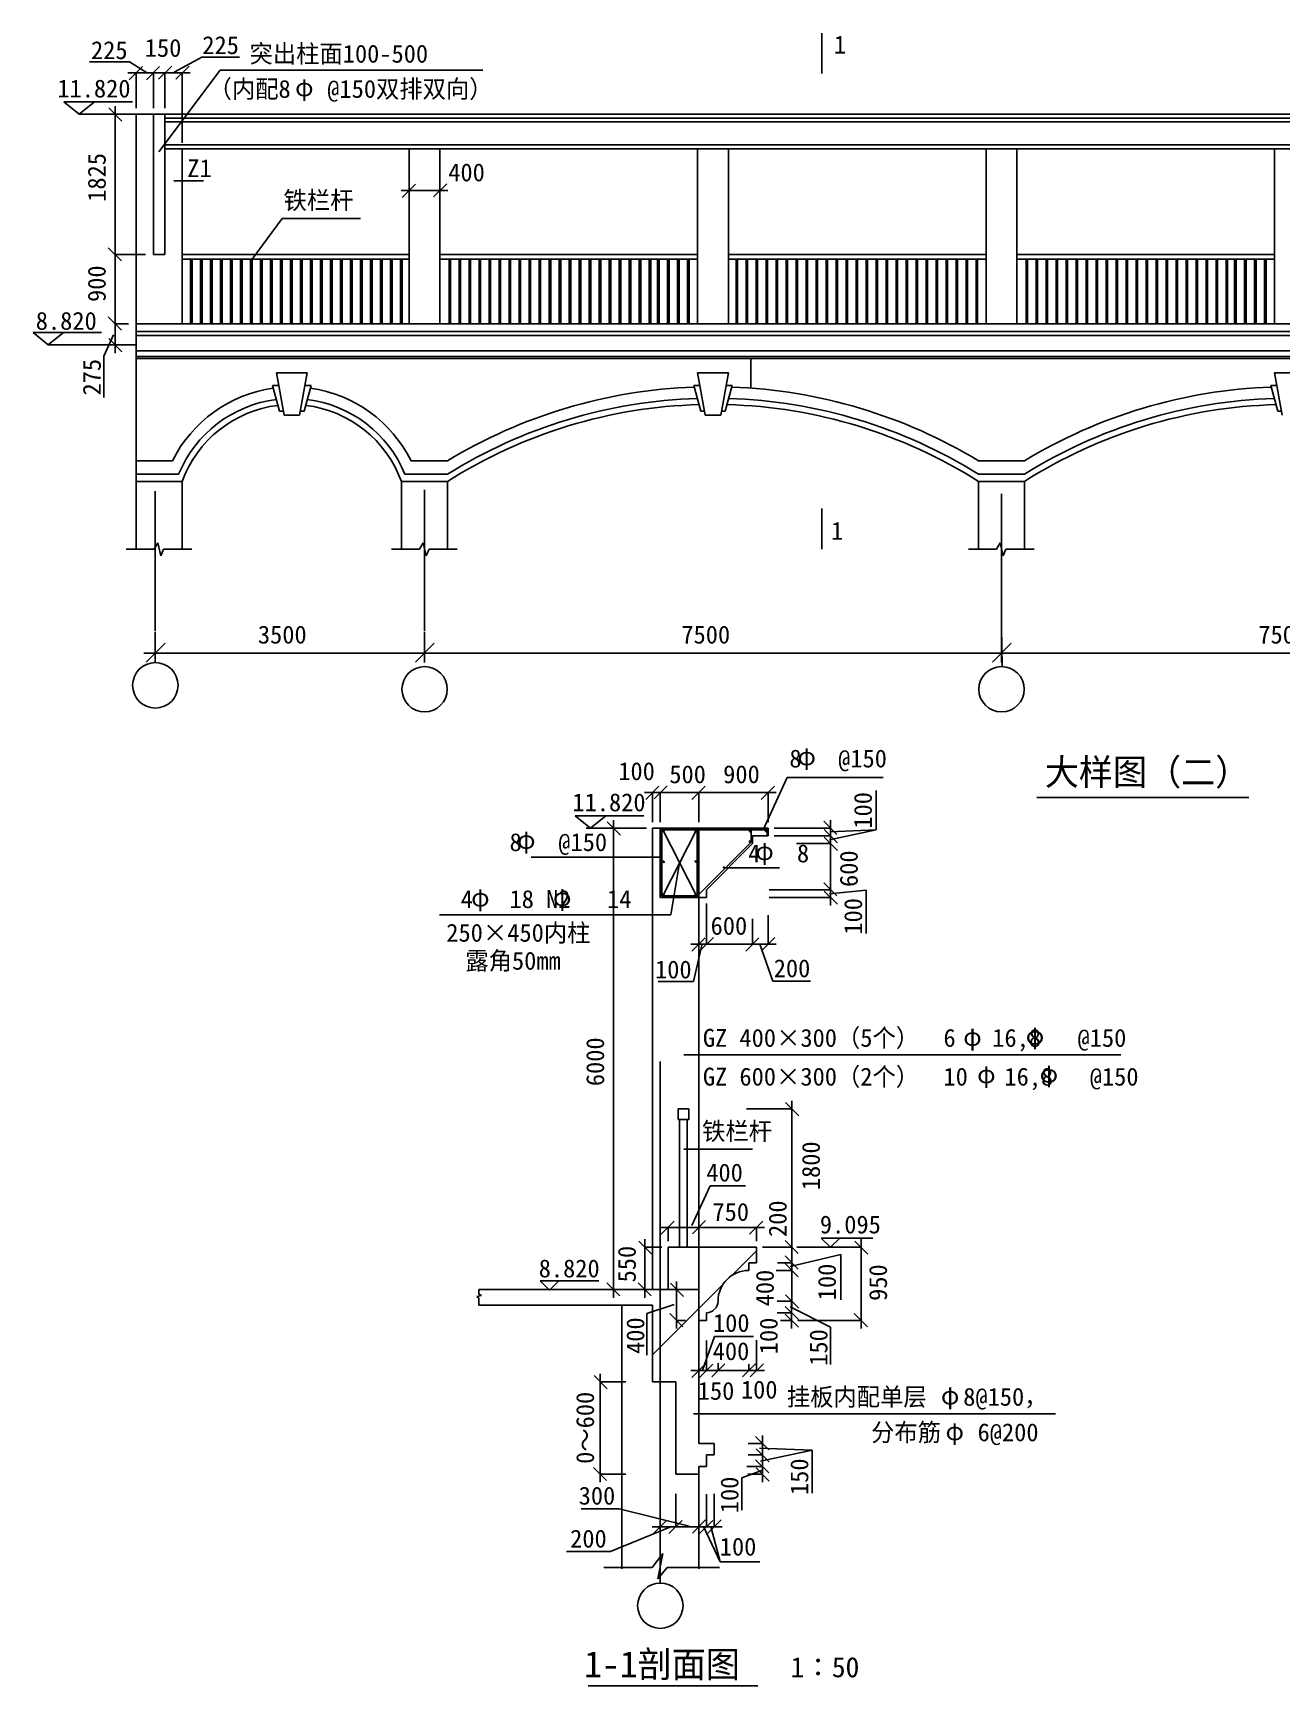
# Model space of a CAD drawing. Header units: metres. Extents: x 8963 to 35365, y -9739 to 11752.
# Drawn here: x 8963 to 25198, y -9739 to 11752 of the extents above; entities that cross this region are included whole.
import ezdxf

# ---------------------------------------------------------------- set-up
doc = ezdxf.new("R2010")
doc.units = ezdxf.units.M
for name, color, linetype in [('AXIS', 3, 'Continuous'), ('DOTE', 1, 'Continuous'), ('PUB_DIM', 3, 'Continuous'), ('PUB_TEXT', 7, 'Continuous'), ('Q', 4, 'Continuous'), ('REIN', 1, 'Continuous'), ('TEXT', 4, 'Continuous'), ('填充', 6, 'Continuous'), ('柱', 7, 'Continuous'), ('框架梁', 4, 'Continuous')]:
    doc.layers.add(name, color=color, linetype=linetype)

# ---------------------------------------------------------------- blocks, each defined once
blk = doc.blocks.new('_DIMX')
blk.add_line((-150, 0), (150, 0))
at = {"color": 5}
blk.add_lwpolyline([(-127.24, -127.24), (117.14, 117.14)], dxfattribs=at)

msp = doc.modelspace()

# ---------------------------------------------------------------- hatches: boundary and pattern name
at = {"layer": 'AXIS'}
h = msp.add_hatch(dxfattribs=at)
h.set_pattern_fill('ANSI31', scale=1000)
h.paths.add_polyline_path([(17617.22, -4585.85), (17117.22, -4585.85), (17117.22, -5785.85), (17317.22, -5785.85), (17317.22, -6985.85), (17617.22, -6985.85), (17617.22, -6885.85), (17717.22, -6885.85), (17717.22, -6735.85), (17817.22, -6735.85), (17817.22, -6585.85), (17617.22, -6585.85)])
h.paths.add_polyline_path([(17017.22, -4785.85), (17017.22, -5785.85), (17117.22, -5785.85), (17117.22, -4585.85), (14758.91, -4585.85), (14758.91, -4642.84), (14768, -4637.59), (14749.58, -4700.23), (14758.91, -4694.84), (14758.91, -4785.85)])
h.paths.add_polyline_path([(17217.22, -4585.85), (17617.22, -4585.85), (17617.22, -4035.85), (17217.22, -4035.85)])
h.paths.add_polyline_path([(18267.22, -4335.85), (18267.22, -4235.85), (18367.22, -4235.85), (18367.22, -4035.85), (17617.22, -4035.85), (17617.22, -4585.85), (17617.22, -4985.85), (17717.22, -4985.85), (17717.22, -4885.85, 0.41), (17867.22, -4735.85, -0.41)])
at = {"layer": 'REIN'}
h = msp.add_hatch(dxfattribs=at)
h.set_pattern_fill('SOLID')
h.paths.add_polyline_path([(17169.38, 1374.05, 1), (17149.38, 1374.05, 1)])
h = msp.add_hatch(dxfattribs=at)
h.set_pattern_fill('SOLID')
h.paths.add_polyline_path([(17567.24, 1374.05, -1), (17587.24, 1374.05, -1)])
h = msp.add_hatch(dxfattribs=at)
h.set_pattern_fill('SOLID')
h.paths.add_polyline_path([(18272.88, 1376.1, 1), (18292.88, 1376.1, 1)])
h = msp.add_hatch(dxfattribs=at)
h.set_pattern_fill('SOLID')
h.paths.add_polyline_path([(18480.08, 1375.86, 1), (18500.08, 1375.86, 1)])
h = msp.add_hatch(dxfattribs=at)
h.set_pattern_fill('SOLID')
h.paths.add_polyline_path([(18272.74, 1237.55, 1), (18292.74, 1237.55, 1)])
h = msp.add_hatch(dxfattribs=at)
h.set_pattern_fill('SOLID')
h.paths.add_polyline_path([(17169.38, 979.31, -1), (17149.38, 979.31, -1)])
h = msp.add_hatch(dxfattribs=at)
h.set_pattern_fill('SOLID')
h.paths.add_polyline_path([(17567.24, 979.31, 1), (17587.24, 979.31, 1)])
h = msp.add_hatch(dxfattribs=at)
h.set_pattern_fill('SOLID')
h.paths.add_polyline_path([(17936.67, 901.24, 1), (17956.67, 901.24, 1)])
h = msp.add_hatch(dxfattribs=at)
h.set_pattern_fill('SOLID')
h.paths.add_polyline_path([(17169.38, 550.05, -1), (17149.38, 550.05, -1)])
h = msp.add_hatch(dxfattribs=at)
h.set_pattern_fill('SOLID')
h.paths.add_polyline_path([(17567.24, 550.05, 1), (17587.24, 550.05, 1)])
at = {"layer": '填充'}
h = msp.add_hatch(dxfattribs=at)
h.set_pattern_fill('AR-B816', scale=30)
h.paths.add_polyline_path([(10301.66, 7521.24), (10301.66, 6190.21), (10775.32, 6190.21, -0.25), (12085.91, 7134.91), (12076.99, 7167.53), (12156.15, 7167.53), (12125.68, 7333.6), (12527.64, 7333.6), (12497.18, 7167.53), (12576.33, 7167.53), (12567.42, 7134.91, -0.25), (13878.01, 6190.21), (14351.66, 6190.21, -0.13), (17556.93, 7149.47), (17551.99, 7167.53), (17631.15, 7167.53), (17600.68, 7333.6), (18002.64, 7333.6), (17972.18, 7167.53), (18051.33, 7167.53), (18046.4, 7149.47, -0.13), (21251.66, 6190.21), (21851.66, 6190.21, -0.13), (25056.93, 7149.47), (25051.99, 7167.53), (25131.15, 7167.53), (25100.68, 7333.6), (25502.64, 7333.6), (25472.18, 7167.53), (25551.33, 7167.53), (25546.4, 7149.47, -0.13), (28751.66, 6190.21), (29214.96, 6190.21, -0.24), (30585.91, 7134.91), (30576.99, 7167.53), (30656.15, 7167.53), (30625.68, 7333.6), (31027.64, 7333.6), (30997.18, 7167.53), (31076.33, 7167.53), (31067.42, 7134.91, -0.24), (32438.37, 6190.21), (32901.66, 6190.21, -0.08), (34964.21, 6987.75), (34964.21, 7521.24)])

# ---------------------------------------------------------------- linework, layer by layer
for p, q in [((19218.4, 11751.96), (19218.4, 11226.06)), ((11158.17, 11438.32), (10799.04, 11243.67)), ((11648.17, 11438.32), (11158.17, 11438.32)), ((9694.95, 11376.62), (10214.95, 11376.62)), ((10214.95, 11376.62), (10439.06, 11238.67)), ((10301.66, 7971.66), (34964.21, 7971.66)), ((9884.53, 7549.74), (10009.15, 7830)), ((10301.66, 7871.66), (35041.46, 7871.66)), ((10301.66, 7821.66), (35158.11, 7821.66)), ((9884.53, 7012.5), (9884.53, 7549.74)), ((10301.66, 7621.66), (35118.66, 7621.66)), ((10301.66, 7546.66), (34964.21, 7546.66)), ((12125.68, 7333.6), (12527.64, 7333.6)), ((12125.68, 7333.6), (12226.66, 6783.2)), ((12527.64, 7333.6), (12426.66, 6783.2)), ((17600.68, 7333.6), (18002.64, 7333.6)), ((17600.68, 7333.6), (17701.66, 6783.2)), ((18002.64, 7333.6), (17901.66, 6783.2)), ((25100.68, 7333.6), (25502.64, 7333.6)), ((25100.68, 7333.6), (25201.66, 6783.2)), ((12076.99, 7167.53), (12154.38, 7167.53)), ((12076.99, 7167.53), (12167.13, 6837.76)), ((12576.33, 7167.53), (12486.2, 6837.76)), ((12576.33, 7167.53), (12498.94, 7167.53)), ((17551.99, 7167.53), (17629.38, 7167.53)), ((17551.99, 7167.53), (17642.13, 6837.76)), ((18051.33, 7167.53), (17961.2, 6837.76)), ((18051.33, 7167.53), (17973.94, 7167.53)), ((25051.99, 7167.53), (25129.38, 7167.53)), ((25051.99, 7167.53), (25142.13, 6837.76)), ((12167.13, 6837.76), (12218.52, 6837.76)), ((12426.66, 6783.2), (12226.66, 6783.2)), ((12486.2, 6837.76), (12434.81, 6837.76)), ((17642.13, 6837.76), (17693.52, 6837.76)), ((17801.66, 6783.2), (17701.66, 6783.2)), ((17801.66, 6783.2), (17901.66, 6783.2)), ((17961.2, 6837.76), (17909.81, 6837.76)), ((25142.13, 6837.76), (25193.52, 6837.76)), ((10775.32, 6190.21), (10301.66, 6190.21)), ((14351.66, 6190.21), (13878.01, 6190.21)), ((21851.66, 6190.21), (21251.66, 6190.21)), ((10855.83, 6016.46), (10301.66, 6016.46)), ((10901.66, 5923.26), (10301.66, 5923.26)), ((14351.66, 5923.26), (13751.66, 5923.26)), ((14351.66, 6016.46), (13797.5, 6016.46)), ((21851.66, 6016.46), (21251.66, 6016.46)), ((21851.66, 5923.26), (21251.66, 5923.26)), ((19218.4, 5568.52), (19218.4, 5042.63)), ((19923.55, 1902.07), (19923.55, 1391.1)), ((22011.04, 1812), (24767.44, 1812)), ((19923.55, 1391.1), (19314.43, 1263.77)), ((19320.35, 1367.66), (19923.55, 1391.1)), ((19791.85, 607.63), (19315.92, 562.34)), ((19791.85, 46.21), (19791.85, 607.63)), ((17549.19, -580.57), (17662.9, -91.54)), ((18578.96, -573.66), (18411.07, -93.48)), ((17090.43, -580.57), (17549.19, -580.57)), ((19071.08, -573.66), (18578.96, -573.66)), ((17763.44, -3237.52), (17526.13, -3753.62)), ((18224.11, -3237.52), (17763.44, -3237.52)), ((16917.7, -4036.15), (16917.7, -4690.85)), ((19464.63, -4128.08), (18806.43, -4286.88)), ((19464.63, -4717.89), (19464.63, -4128.08)), ((16940.01, -4897.38), (17297.76, -4778.23)), ((16940.01, -5439.01), (16940.01, -4897.38)), ((19328.88, -5074.41), (18806.85, -4809.76)), ((19328.88, -5558.36), (19328.88, -5074.41)), ((17819.43, -5193.91), (17664.96, -5635.01)), ((18326.97, -5193.91), (17819.43, -5193.91)), ((19091.91, -6673.7), (18407.5, -6647.44)), ((18417.78, -6816.88), (19091.91, -6673.7)), ((19091.91, -7230.45), (19091.91, -6673.7)), ((18176.09, -7032.92), (18434.97, -6937.53)), ((18176.09, -7453.95), (18176.09, -7032.92)), ((16089.68, -7435.82), (16580.57, -7435.82)), ((16580.57, -7435.82), (17493.83, -7660.64)), ((16469.16, -7991.11), (17261.19, -7665.48)), ((17895.19, -8124.18), (17679.77, -7664.41)), ((17774.18, -7664.41), (17895.19, -8124.18)), ((15896.69, -7991.11), (16469.16, -7991.11)), ((18411.69, -8124.18), (17895.19, -8124.18)), ((16180.69, -9738.71), (18384.82, -9738.71))]:
    msp.add_line(p, q)
for centre, radius, start, end in [((12325.21, 5421.47), 1730.07, 97.95, 153.62), ((12328.12, 5421.47), 1730.07, 26.38, 82.05), ((17794.87, 519.73), 6634.01, 92.06, 121.27), ((17808.45, 519.73), 6634.01, 58.73, 87.94), ((25294.87, 519.73), 6634.01, 92.06, 121.27), ((12326.62, 5411.05), 1590.52, 97.25, 157.63), ((12327.53, 5404.9), 1516.69, 96.83, 160.02), ((12325.8, 5404.9), 1516.69, 19.98, 83.17), ((12326.7, 5411.05), 1590.52, 22.37, 82.75), ((17797.65, 488.79), 6434.93, 91.59, 122.38), ((17796.7, 499.44), 6504.29, 91.75, 121.98), ((17805.68, 488.79), 6434.93, 57.62, 88.41), ((17806.63, 499.44), 6504.29, 58.02, 88.25), ((25297.65, 488.79), 6434.93, 91.59, 122.38), ((25296.7, 499.44), 6504.29, 91.75, 121.98)]:
    msp.add_arc(centre, radius, start, end)
at = {"layer": 'AXIS'}
for p, q in [((10301.36, 11233.38), (10301.06, 11233.38)), ((10301.66, 10776.66), (10301.66, 11233.38)), ((10301.66, 11233.38), (10526.66, 11233.38)), ((10526.36, 11233.38), (10526.06, 11233.38)), ((10526.66, 10776.66), (10526.66, 11233.38)), ((10526.66, 11233.38), (10676.66, 11233.38)), ((10526.66, 10776.66), (10526.66, 11233.38)), ((10526.96, 11233.38), (10527.26, 11233.38)), ((11394.18, 11271.42), (10599.94, 10205.58)), ((10676.36, 11233.38), (10676.06, 11233.38)), ((10676.66, 10776.66), (10676.66, 11233.38)), ((10676.66, 10776.66), (10676.66, 11233.38)), ((10676.66, 11233.38), (10901.66, 11233.38)), ((10676.96, 11233.38), (10677.26, 11233.38)), ((10901.66, 10326.66), (10901.66, 11233.38)), ((10901.96, 11233.38), (10902.26, 11233.38)), ((11394.18, 11271.42), (14809.02, 11271.42)), ((9563.14, 10696.66), (10301.66, 10696.66)), ((10201.66, 10696.66), (10029.53, 10696.66)), ((10029.53, 8872.16), (10029.53, 10696.16)), ((10792.9, 9830.33), (11180.79, 9830.33)), ((13851.36, 9703.48), (13851.06, 9703.48)), ((13851.66, 9707.97), (13851.66, 9703.48)), ((13851.66, 9703.48), (14251.66, 9703.48)), ((14251.66, 9707.97), (14251.66, 9703.48)), ((14251.96, 9703.48), (14252.26, 9703.48)), ((11811.66, 8811.66), (12199.89, 9340.66)), ((12199.89, 9340.66), (13217.77, 9340.66)), ((10426.66, 8871.66), (10029.53, 8871.66)), ((10426.66, 8871.66), (10029.53, 8871.66)), ((10029.53, 7972.16), (10029.53, 8871.16)), ((10029.53, 7972.16), (10029.53, 7972.66)), ((10201.66, 7971.66), (10029.53, 7971.66)), ((10029.53, 7696.66), (10029.53, 7971.66)), ((10201.66, 7971.66), (10029.53, 7971.66)), ((9161.27, 7696.66), (10301.66, 7696.66)), ((10201.66, 7696.66), (10029.53, 7696.66)), ((10029.53, 7696.16), (10029.53, 7695.66)), ((10551.66, 3961.4), (10551.66, 3566.68)), ((14051.66, 3961.4), (14051.66, 3566.68)), ((21551.66, 4026.37), (21558.9, 3516.88)), ((21551.66, 3961.4), (21551.66, 3566.68)), ((10551.66, 3661.4), (10551.66, 3690.34)), ((14050.66, 3690.34), (10552.66, 3690.34)), ((14051.66, 3661.4), (14051.66, 3690.34)), ((14051.66, 3661.4), (14051.66, 3690.34)), ((21550.66, 3690.34), (14052.66, 3690.34)), ((21551.66, 3661.4), (21551.66, 3690.34)), ((21551.66, 3661.4), (21551.66, 3690.34)), ((29050.66, 3690.34), (21552.66, 3690.34)), ((18454.62, 1391.56), (18765.06, 2073.12)), ((18765.06, 2073.12), (20014.34, 2073.12)), ((17016.92, 1876.77), (17016.62, 1876.77)), ((17017.22, 1494.15), (17017.22, 1876.77)), ((17017.22, 1876.77), (17117.22, 1876.77)), ((17117.22, 1494.15), (17117.22, 1876.77)), ((17117.22, 1494.15), (17117.22, 1876.77)), ((17117.52, 1876.77), (17117.82, 1876.77)), ((17117.52, 1876.77), (17616.92, 1876.77)), ((17617.22, 1494.15), (17617.22, 1876.77)), ((17617.22, 1494.15), (17617.22, 1876.77)), ((17617.52, 1876.77), (18516.92, 1876.77)), ((18517.22, 1494.15), (18517.22, 1876.77)), ((16509.02, 1413.95), (16152.67, 1413.95)), ((16937.22, 1414.15), (16509.02, 1414.15)), ((16509.02, 1413.85), (16509.02, -4585.55)), ((18597.22, 1414.15), (19330.04, 1414.15)), ((18597.22, 1314.15), (19330.04, 1314.15)), ((18597.22, 1314.15), (19330.04, 1314.15)), ((19330.04, 1414.45), (19330.04, 1414.75)), ((19330.04, 1414.15), (19330.04, 1314.15)), ((19330.04, 1314.45), (19330.04, 1314.75)), ((19330.04, 1314.15), (19330.04, 1214.15)), ((19330.04, 1313.85), (19330.04, 1313.55)), ((18887.91, 1214.15), (19330.04, 1214.15)), ((18887.91, 1214.15), (19330.04, 1214.15)), ((19330.04, 1213.85), (19330.04, 614.45)), ((19330.04, 1213.85), (19330.04, 1213.55)), ((17138.55, 1035.98), (15436.55, 1035.98)), ((17368.18, 962.02), (17255.13, 286.03)), ((17946.37, 898.96), (18665.07, 898.96)), ((17617.22, 434.15), (17617.22, -95.03)), ((17717.22, 514.15), (17717.22, 514.15)), ((17717.22, 434.15), (17717.22, -95.03)), ((17717.22, 434.15), (17717.22, -95.03)), ((18533.76, 614.15), (19330.04, 614.15)), ((18533.76, 614.15), (19330.04, 614.15)), ((18533.76, 514.15), (19330.04, 514.15)), ((19330.04, 614.45), (19330.04, 614.75)), ((19330.04, 614.15), (19330.04, 514.15)), ((19330.04, 513.85), (19330.04, 513.55)), ((17255.13, 286.03), (14245.27, 286.03)), ((18317.22, 234.44), (18317.22, -95.03)), ((18317.22, 234.44), (18317.22, -95.03)), ((18517.22, 284.44), (18517.22, -95.03)), ((17616.92, -95.03), (17616.62, -95.03)), ((17617.22, -95.03), (17717.22, -95.03)), ((17717.52, -95.03), (17717.82, -95.03)), ((17717.52, -95.03), (18316.92, -95.03)), ((18316.92, -95.03), (18316.62, -95.03)), ((18317.22, -95.03), (18517.22, -95.03)), ((18517.52, -95.03), (18517.82, -95.03)), ((17421.52, -1531.91), (23103.16, -1531.91)), ((18237.21, -2235.85), (18827.21, -2235.85)), ((18827.21, -2236.15), (18827.21, -4035.55)), ((17367.22, -4035.85), (17367.22, -2375.85)), ((17467.22, -4035.85), (17467.22, -2375.85)), ((17421.52, -2758.99), (18315.23, -2758.99)), ((17216.92, -3776.79), (17216.62, -3776.79)), ((17217.22, -3955.85), (17217.22, -3776.79)), ((17217.22, -3776.79), (17617.22, -3776.79)), ((17617.22, -3955.85), (17617.22, -3776.79)), ((17617.22, -3955.85), (17617.22, -3776.79)), ((17617.52, -3776.79), (18366.92, -3776.79)), ((17617.52, -3776.79), (17617.82, -3776.79)), ((18367.22, -3955.85), (18367.22, -3776.79)), ((17137.22, -4035.85), (16917.7, -4035.85)), ((16917.7, -4036.15), (16917.7, -4063.22)), ((18447.22, -4035.85), (18827.21, -4035.85)), ((18641.37, -4035.85), (18827.21, -4035.85)), ((18827.21, -4035.55), (18827.21, -4035.25)), ((18827.21, -4235.85), (18827.21, -4035.85)), ((18889.58, -4035.85), (19579.01, -4035.85)), ((18907.21, -4035.85), (19727.55, -4035.85)), ((19727.55, -4036.15), (19727.55, -4985.55)), ((18641.37, -4235.85), (18827.21, -4235.85)), ((18641.37, -4235.85), (18827.21, -4235.85)), ((18827.21, -4235.55), (18827.21, -4235.25)), ((18827.21, -4335.85), (18827.21, -4235.85)), ((18827.21, -4236.15), (18827.21, -4236.45)), ((18625.12, -4335.85), (18827.21, -4335.85)), ((18625.12, -4335.85), (18827.21, -4335.85)), ((18827.21, -4335.55), (18827.21, -4335.25)), ((18827.21, -4735.85), (18827.21, -4335.85)), ((18827.21, -4336.15), (18827.21, -4336.45)), ((14791.93, -4660.71), (14729.8, -4675.79)), ((14729.8, -4675.79), (14758.91, -4694.84)), ((14758.91, -4585.85), (14758.91, -4642.84)), ((14758.91, -4642.84), (14791.93, -4660.71)), ((14758.91, -4785.85), (14758.91, -4694.84)), ((16937.22, -4585.85), (16509.02, -4585.85)), ((16917.7, -4585.55), (16917.7, -4558.48)), ((17137.22, -4585.85), (16917.7, -4585.85)), ((17445.25, -4585.85), (17329.28, -4585.85)), ((17329.28, -4586.15), (17329.28, -4985.55)), ((18636.79, -4735.85), (18827.21, -4735.85)), ((18636.79, -4735.85), (18822.63, -4735.85)), ((18636.79, -4885.85), (18822.63, -4885.85)), ((18636.79, -4885.85), (18822.63, -4885.85)), ((18822.63, -4735.55), (18822.63, -4735.25)), ((18822.63, -4885.85), (18822.63, -4735.85)), ((18822.63, -4885.55), (18822.63, -4885.25)), ((18822.63, -4985.85), (18822.63, -4885.85)), ((18822.63, -4886.15), (18822.63, -4886.45)), ((18827.21, -4736.15), (18827.21, -4736.45)), ((17445.25, -4985.85), (17329.28, -4985.85)), ((18680.48, -4985.85), (18822.63, -4985.85)), ((18822.63, -4986.15), (18822.63, -4986.45)), ((18902.63, -4985.85), (19727.55, -4985.85)), ((17617.22, -5273.09), (17617.22, -5638.43)), ((17717.22, -5247.52), (17717.22, -5638.43)), ((17717.22, -5247.52), (17717.22, -5638.43)), ((18367.22, -5244.31), (18367.22, -5638.43)), ((17867.22, -5543.94), (17867.22, -5638.43)), ((18267.22, -5554.77), (18267.22, -5638.43)), ((16669.82, -5785.85), (16337.16, -5785.85)), ((16337.16, -6985.55), (16337.16, -5786.15)), ((17616.92, -5638.43), (17616.62, -5638.43)), ((17617.22, -5638.43), (17717.22, -5638.43)), ((17716.92, -5638.43), (17716.62, -5638.43)), ((17717.22, -5638.43), (17867.22, -5638.43)), ((17717.52, -5638.43), (17717.82, -5638.43)), ((17866.92, -5638.43), (17866.62, -5638.43)), ((17867.22, -5638.43), (18267.22, -5638.43)), ((17867.52, -5638.43), (17867.82, -5638.43)), ((18266.92, -5638.43), (18266.62, -5638.43)), ((18267.22, -5638.43), (18367.22, -5638.43)), ((18267.52, -5638.43), (18267.82, -5638.43)), ((18367.52, -5638.43), (18367.82, -5638.43)), ((17546.41, -6201.18), (22254.65, -6201.18)), ((18258.84, -6585.85), (18444.68, -6585.85)), ((18444.68, -6585.55), (18444.68, -6585.25)), ((18444.68, -6735.85), (18444.68, -6585.85)), ((18258.84, -6735.85), (18444.68, -6735.85)), ((18258.84, -6735.85), (18444.68, -6735.85)), ((18444.68, -6735.55), (18444.68, -6735.25)), ((18444.68, -6885.85), (18444.68, -6735.85)), ((18444.68, -6736.15), (18444.68, -6736.45)), ((16669.82, -6985.85), (16337.16, -6985.85)), ((18242.6, -6885.85), (18444.68, -6885.85)), ((18242.6, -6885.85), (18444.68, -6885.85)), ((18254.27, -6985.85), (18444.68, -6985.85)), ((18444.68, -6885.55), (18444.68, -6885.25)), ((18444.68, -6985.85), (18444.68, -6885.85)), ((18444.68, -6886.15), (18444.68, -6886.45)), ((18444.68, -6986.15), (18444.68, -6986.45)), ((17117.22, -7267.55), (17117.22, -7669.4)), ((17317.22, -7241.98), (17317.22, -7669.4)), ((17317.22, -7241.98), (17317.22, -7669.4)), ((17617.22, -7241.98), (17617.22, -7669.4)), ((17617.22, -7241.98), (17617.22, -7669.4)), ((17717.22, -7244.96), (17717.22, -7669.4)), ((17717.22, -7244.96), (17717.22, -7669.4)), ((17817.22, -7238.78), (17817.22, -7669.4)), ((17116.92, -7669.4), (17116.62, -7669.4)), ((17117.22, -7669.4), (17317.22, -7669.4)), ((17316.92, -7669.4), (17316.62, -7669.4)), ((17317.22, -7669.4), (17617.22, -7669.4)), ((17317.52, -7669.4), (17317.82, -7669.4)), ((17616.92, -7669.4), (17616.62, -7669.4)), ((17617.22, -7669.4), (17717.22, -7669.4)), ((17617.52, -7669.4), (17617.82, -7669.4)), ((17716.92, -7669.4), (17716.62, -7669.4)), ((17717.22, -7669.4), (17817.22, -7669.4)), ((17717.52, -7669.4), (17717.82, -7669.4)), ((17817.52, -7669.4), (17817.82, -7669.4))]:
    msp.add_line(p, q, dxfattribs=at)
msp.add_lwpolyline([(17347.22, -2375.85), (17487.22, -2375.85), (17487.22, -2235.85), (17347.22, -2235.85)], close=True, dxfattribs=at)
for centre in [(10552.69, 3271.19), (14052.69, 3219.72), (21552.69, 3219.72), (17117.03, -8696.11)]:
    msp.add_circle(centre, 295.04, dxfattribs=at)
at = {"layer": 'DOTE'}
for p, q in [((14051.66, 3976.23), (14051.66, 5812.83)), ((10551.66, 3976.23), (10551.66, 5794.03)), ((21551.66, 3976.85), (21551.66, 5761.56)), ((21551.66, 3976.23), (21551.66, 5761.56)), ((17117.22, -1618.2), (17117.22, -8401.06)), ((16617.22, -4785.85), (16617.22, -8217.5)), ((17617.22, -6985.85), (17617.22, -8217.5)), ((17012.94, -8200.85), (17149.54, -8017.94)), ((17149.54, -8017.94), (17085.81, -8345.72)), ((16381.59, -8200.85), (17012.94, -8200.85)), ((17085.81, -8345.72), (17204.13, -8200.85)), ((17113.98, -8200.85), (17117.22, -8200.85)), ((17204.13, -8200.85), (17887.42, -8200.85))]:
    msp.add_line(p, q, dxfattribs=at)
at = {"layer": 'PUB_DIM'}
for p, q in [((9561.87, 10696.82), (9363.9, 10857.09)), ((9363.9, 10857.09), (9543.9, 10857.09)), ((9453.9, 10857.09), (10255.27, 10857.09)), ((9759.87, 10857.09), (9561.87, 10696.82)), ((8963.22, 7856.92), (9143.22, 7856.92)), ((9161.19, 7696.65), (8963.22, 7856.92)), ((9053.22, 7856.92), (9854.59, 7856.92)), ((9359.18, 7856.92), (9161.19, 7696.65)), ((16012.1, 1574.09), (16192.1, 1574.09)), ((16210.07, 1413.82), (16012.1, 1574.09)), ((16102.1, 1574.09), (16903.47, 1574.09)), ((16408.06, 1574.09), (16210.07, 1413.82)), ((19208.54, -3915.85), (19448.54, -3915.85)), ((19328.54, -4035.85), (19208.54, -3915.85)), ((19448.54, -3915.85), (19328.54, -4035.85)), ((19328.54, -3915.85), (19879.4, -3915.85)), ((15677.09, -4590.98), (15557.09, -4470.98)), ((15557.09, -4470.98), (15797.09, -4470.98)), ((15677.09, -4470.98), (16316.26, -4470.98)), ((15797.09, -4470.98), (15677.09, -4590.98))]:
    msp.add_line(p, q, dxfattribs=at)
at = {"layer": 'REIN'}
for p, q in [((18506.88, 1391.56), (17135.37, 1391.56)), ((17138.55, 1394.73), (17138.55, 529.36)), ((17158.25, 1373.2), (17578.1, 550.84)), ((17578.37, 1373.2), (17158.52, 550.84)), ((17598.07, 1394.73), (17598.07, 529.36)), ((18297.67, 1396.43), (18297.67, 1228.84)), ((18505.04, 1396.43), (18505.04, 1324.15)), ((18297.67, 1231.39), (17598.07, 531.79)), ((17601.25, 532.54), (17135.37, 532.54))]:
    msp.add_line(p, q, dxfattribs=at)
at = {"layer": '填充'}
for p, q in [((10301.66, 10696.66), (10301.66, 7971.66)), ((10301.66, 10696.66), (32901.66, 10696.66)), ((10526.66, 8871.66), (10526.66, 10696.66)), ((10676.66, 8871.66), (10676.66, 10696.66)), ((10676.66, 10646.66), (32526.66, 10646.66)), ((10676.66, 10596.66), (32526.66, 10596.66)), ((10676.66, 10296.66), (32526.66, 10296.66)), ((10676.66, 10246.66), (32526.66, 10246.66)), ((10901.66, 7971.66), (10901.66, 10246.66)), ((13851.66, 10246.66), (13851.66, 7971.66)), ((14251.66, 7971.66), (14251.66, 10246.66)), ((17601.66, 10246.66), (17601.66, 7971.66)), ((18001.66, 10246.66), (18001.66, 7971.66)), ((21351.66, 10246.66), (21351.66, 7971.66)), ((21751.66, 7971.66), (21751.66, 10246.66)), ((25101.66, 10246.66), (25101.66, 7971.66)), ((10526.66, 8871.66), (10676.66, 8871.66)), ((10901.66, 8871.66), (13851.66, 8871.66)), ((10901.66, 8811.66), (13851.66, 8811.66)), ((11011.66, 7971.66), (11011.66, 8811.66)), ((11031.66, 7971.66), (11031.66, 8811.66)), ((11141.66, 7971.66), (11141.66, 8811.66)), ((11161.66, 7971.66), (11161.66, 8811.66)), ((11271.66, 7971.66), (11271.66, 8811.66)), ((11291.66, 7971.66), (11291.66, 8811.66)), ((11401.66, 7971.66), (11401.66, 8811.66)), ((11421.66, 7971.66), (11421.66, 8811.66)), ((11531.66, 7971.66), (11531.66, 8811.66)), ((11551.66, 7971.66), (11551.66, 8811.66)), ((11661.66, 7971.66), (11661.66, 8811.66)), ((11681.66, 7971.66), (11681.66, 8811.66)), ((11791.66, 7971.66), (11791.66, 8811.66)), ((11811.66, 7971.66), (11811.66, 8811.66)), ((11921.66, 7971.66), (11921.66, 8811.66)), ((11941.66, 7971.66), (11941.66, 8811.66)), ((12051.66, 7971.66), (12051.66, 8811.66)), ((12071.66, 7971.66), (12071.66, 8811.66)), ((12181.66, 7971.66), (12181.66, 8811.66)), ((12201.66, 7971.66), (12201.66, 8811.66)), ((12311.66, 7971.66), (12311.66, 8811.66)), ((12331.66, 7971.66), (12331.66, 8811.66)), ((12441.66, 7971.66), (12441.66, 8811.66)), ((12461.66, 7971.66), (12461.66, 8811.66)), ((12571.66, 7971.66), (12571.66, 8811.66)), ((12591.66, 7971.66), (12591.66, 8811.66)), ((12701.66, 7971.66), (12701.66, 8811.66)), ((12721.66, 7971.66), (12721.66, 8811.66)), ((12831.66, 7971.66), (12831.66, 8811.66)), ((12851.66, 7971.66), (12851.66, 8811.66)), ((12961.66, 7971.66), (12961.66, 8811.66)), ((12981.66, 7971.66), (12981.66, 8811.66)), ((13091.66, 7971.66), (13091.66, 8811.66)), ((13111.66, 7971.66), (13111.66, 8811.66)), ((13221.66, 7971.66), (13221.66, 8811.66)), ((13241.66, 7971.66), (13241.66, 8811.66)), ((13351.66, 7971.66), (13351.66, 8811.66)), ((13371.66, 7971.66), (13371.66, 8811.66)), ((13481.66, 7971.66), (13481.66, 8811.66)), ((13501.66, 7971.66), (13501.66, 8811.66)), ((13611.66, 7971.66), (13611.66, 8811.66)), ((13631.66, 7971.66), (13631.66, 8811.66)), ((13741.66, 7971.66), (13741.66, 8811.66)), ((13761.66, 7971.66), (13761.66, 8811.66)), ((14251.66, 8871.66), (17601.66, 8871.66)), ((14251.66, 8811.66), (17601.66, 8811.66)), ((14371.66, 7971.66), (14371.66, 8811.66)), ((14391.66, 7971.66), (14391.66, 8811.66)), ((14501.66, 7971.66), (14501.66, 8811.66)), ((14521.66, 7971.66), (14521.66, 8811.66)), ((14631.66, 7971.66), (14631.66, 8811.66)), ((14651.66, 7971.66), (14651.66, 8811.66)), ((14761.66, 7971.66), (14761.66, 8811.66)), ((14781.66, 7971.66), (14781.66, 8811.66)), ((14891.66, 7971.66), (14891.66, 8811.66)), ((14911.66, 7971.66), (14911.66, 8811.66)), ((15021.66, 7971.66), (15021.66, 8811.66)), ((15041.66, 7971.66), (15041.66, 8811.66)), ((15151.66, 7971.66), (15151.66, 8811.66)), ((15171.66, 7971.66), (15171.66, 8811.66)), ((15281.66, 7971.66), (15281.66, 8811.66)), ((15301.66, 7971.66), (15301.66, 8811.66)), ((15411.66, 7971.66), (15411.66, 8811.66)), ((15431.66, 7971.66), (15431.66, 8811.66)), ((15541.66, 7971.66), (15541.66, 8811.66)), ((15561.66, 7971.66), (15561.66, 8811.66)), ((15671.66, 7971.66), (15671.66, 8811.66)), ((15691.66, 7971.66), (15691.66, 8811.66)), ((15801.66, 7971.66), (15801.66, 8811.66)), ((15821.66, 7971.66), (15821.66, 8811.66)), ((15931.66, 7971.66), (15931.66, 8811.66)), ((15951.66, 7971.66), (15951.66, 8811.66)), ((16061.66, 7971.66), (16061.66, 8811.66)), ((16081.66, 7971.66), (16081.66, 8811.66)), ((16191.66, 7971.66), (16191.66, 8811.66)), ((16211.66, 7971.66), (16211.66, 8811.66)), ((16321.66, 7971.66), (16321.66, 8811.66)), ((16341.66, 7971.66), (16341.66, 8811.66)), ((16451.66, 7971.66), (16451.66, 8811.66)), ((16471.66, 7971.66), (16471.66, 8811.66)), ((16581.66, 7971.66), (16581.66, 8811.66)), ((16601.66, 7971.66), (16601.66, 8811.66)), ((16711.66, 7971.66), (16711.66, 8811.66)), ((16731.66, 7971.66), (16731.66, 8811.66)), ((16841.66, 7971.66), (16841.66, 8811.66)), ((16861.66, 7971.66), (16861.66, 8811.66)), ((16971.66, 7971.66), (16971.66, 8811.66)), ((16991.66, 7971.66), (16991.66, 8811.66)), ((17081.66, 7971.66), (17081.66, 8811.66)), ((17101.66, 7971.66), (17101.66, 8811.66)), ((17211.66, 7971.66), (17211.66, 8811.66)), ((17231.66, 7971.66), (17231.66, 8811.66)), ((17341.66, 7971.66), (17341.66, 8811.66)), ((17361.66, 7971.66), (17361.66, 8811.66)), ((17471.66, 7971.66), (17471.66, 8811.66)), ((17491.66, 7971.66), (17491.66, 8811.66)), ((18001.66, 8871.66), (21351.66, 8871.66)), ((18001.66, 8811.66), (21351.66, 8811.66)), ((18101.66, 7971.66), (18101.66, 8811.66)), ((18121.66, 7971.66), (18121.66, 8811.66)), ((18231.66, 7971.66), (18231.66, 8811.66)), ((18251.66, 7971.66), (18251.66, 8811.66)), ((18361.66, 7971.66), (18361.66, 8811.66)), ((18381.66, 7971.66), (18381.66, 8811.66)), ((18491.66, 7971.66), (18491.66, 8811.66)), ((18511.66, 7971.66), (18511.66, 8811.66)), ((18621.66, 7971.66), (18621.66, 8811.66)), ((18641.66, 7971.66), (18641.66, 8811.66)), ((18751.66, 7971.66), (18751.66, 8811.66)), ((18771.66, 7971.66), (18771.66, 8811.66)), ((18881.66, 7971.66), (18881.66, 8811.66)), ((18901.66, 7971.66), (18901.66, 8811.66)), ((19011.66, 7971.66), (19011.66, 8811.66)), ((19031.66, 7971.66), (19031.66, 8811.66)), ((19141.66, 7971.66), (19141.66, 8811.66)), ((19161.66, 7971.66), (19161.66, 8811.66)), ((19271.66, 7971.66), (19271.66, 8811.66)), ((19291.66, 7971.66), (19291.66, 8811.66)), ((19401.66, 7971.66), (19401.66, 8811.66)), ((19421.66, 7971.66), (19421.66, 8811.66)), ((19531.66, 7971.66), (19531.66, 8811.66)), ((19551.66, 7971.66), (19551.66, 8811.66)), ((19661.66, 7971.66), (19661.66, 8811.66)), ((19681.66, 7971.66), (19681.66, 8811.66)), ((19791.66, 7971.66), (19791.66, 8811.66)), ((19811.66, 7971.66), (19811.66, 8811.66)), ((19921.66, 7971.66), (19921.66, 8811.66)), ((19941.66, 7971.66), (19941.66, 8811.66)), ((20051.66, 7971.66), (20051.66, 8811.66)), ((20071.66, 7971.66), (20071.66, 8811.66)), ((20181.66, 7971.66), (20181.66, 8811.66)), ((20201.66, 7971.66), (20201.66, 8811.66)), ((20311.66, 7971.66), (20311.66, 8811.66)), ((20331.66, 7971.66), (20331.66, 8811.66)), ((20441.66, 7971.66), (20441.66, 8811.66)), ((20461.66, 7971.66), (20461.66, 8811.66)), ((20571.66, 7971.66), (20571.66, 8811.66)), ((20591.66, 7971.66), (20591.66, 8811.66)), ((20701.66, 7971.66), (20701.66, 8811.66)), ((20721.66, 7971.66), (20721.66, 8811.66)), ((20831.66, 7971.66), (20831.66, 8811.66)), ((20851.66, 7971.66), (20851.66, 8811.66)), ((20961.66, 7971.66), (20961.66, 8811.66)), ((20981.66, 7971.66), (20981.66, 8811.66)), ((21091.66, 7971.66), (21091.66, 8811.66)), ((21111.66, 7971.66), (21111.66, 8811.66)), ((21221.66, 7971.66), (21221.66, 8811.66)), ((21241.66, 7971.66), (21241.66, 8811.66)), ((21751.66, 8871.66), (25101.66, 8871.66)), ((21751.66, 8811.66), (25101.66, 8811.66)), ((21871.66, 7971.66), (21871.66, 8811.66)), ((21891.66, 7971.66), (21891.66, 8811.66)), ((22001.66, 7971.66), (22001.66, 8811.66)), ((22021.66, 7971.66), (22021.66, 8811.66)), ((22131.66, 7971.66), (22131.66, 8811.66)), ((22151.66, 7971.66), (22151.66, 8811.66)), ((22261.66, 7971.66), (22261.66, 8811.66)), ((22281.66, 7971.66), (22281.66, 8811.66)), ((22391.66, 7971.66), (22391.66, 8811.66)), ((22411.66, 7971.66), (22411.66, 8811.66)), ((22521.66, 7971.66), (22521.66, 8811.66)), ((22541.66, 7971.66), (22541.66, 8811.66)), ((22651.66, 7971.66), (22651.66, 8811.66)), ((22671.66, 7971.66), (22671.66, 8811.66)), ((22781.66, 7971.66), (22781.66, 8811.66)), ((22801.66, 7971.66), (22801.66, 8811.66)), ((22911.66, 7971.66), (22911.66, 8811.66)), ((22931.66, 7971.66), (22931.66, 8811.66)), ((23041.66, 7971.66), (23041.66, 8811.66)), ((23061.66, 7971.66), (23061.66, 8811.66)), ((23171.66, 7971.66), (23171.66, 8811.66)), ((23191.66, 7971.66), (23191.66, 8811.66)), ((23301.66, 7971.66), (23301.66, 8811.66)), ((23321.66, 7971.66), (23321.66, 8811.66)), ((23431.66, 7971.66), (23431.66, 8811.66)), ((23451.66, 7971.66), (23451.66, 8811.66)), ((23561.66, 7971.66), (23561.66, 8811.66)), ((23581.66, 7971.66), (23581.66, 8811.66)), ((23691.66, 7971.66), (23691.66, 8811.66)), ((23711.66, 7971.66), (23711.66, 8811.66)), ((23821.66, 7971.66), (23821.66, 8811.66)), ((23841.66, 7971.66), (23841.66, 8811.66)), ((23951.66, 7971.66), (23951.66, 8811.66)), ((23971.66, 7971.66), (23971.66, 8811.66)), ((24081.66, 7971.66), (24081.66, 8811.66)), ((24101.66, 7971.66), (24101.66, 8811.66)), ((24211.66, 7971.66), (24211.66, 8811.66)), ((24231.66, 7971.66), (24231.66, 8811.66)), ((24341.66, 7971.66), (24341.66, 8811.66)), ((24361.66, 7971.66), (24361.66, 8811.66)), ((24471.66, 7971.66), (24471.66, 8811.66)), ((24491.66, 7971.66), (24491.66, 8811.66)), ((24581.66, 7971.66), (24581.66, 8811.66)), ((24601.66, 7971.66), (24601.66, 8811.66)), ((24711.66, 7971.66), (24711.66, 8811.66)), ((24731.66, 7971.66), (24731.66, 8811.66)), ((24841.66, 7971.66), (24841.66, 8811.66)), ((24861.66, 7971.66), (24861.66, 8811.66)), ((24971.66, 7971.66), (24971.66, 8811.66)), ((24991.66, 7971.66), (24991.66, 8811.66))]:
    msp.add_line(p, q, dxfattribs=at)
at = {"layer": '柱'}
for p, q in [((10301.66, 7971.66), (10301.66, 5042.63)), ((10301.66, 7521.24), (34895.93, 7521.24)), ((10901.66, 5042.63), (10901.66, 5923.26)), ((13751.66, 5923.26), (13751.66, 5042.63)), ((14351.66, 5042.63), (14351.66, 5923.26)), ((21251.66, 5923.26), (21251.66, 5042.63)), ((21851.66, 5042.63), (21851.66, 5923.26)), ((10172.88, 5042.63), (10536.54, 5042.63)), ((10536.54, 5042.63), (10584.38, 5123.11)), ((10584.38, 5123.11), (10624.25, 4955.81)), ((10624.25, 4955.81), (10660.31, 5042.63)), ((10660.31, 5042.63), (11025.14, 5042.63)), ((13622.88, 5042.63), (13986.54, 5042.63)), ((13986.54, 5042.63), (14034.38, 5123.11)), ((14034.38, 5123.11), (14074.25, 4955.81)), ((14074.25, 4955.81), (14110.31, 5042.63)), ((14110.31, 5042.63), (14475.14, 5042.63)), ((21122.88, 5042.63), (21486.54, 5042.63)), ((21486.54, 5042.63), (21534.38, 5123.11)), ((21534.38, 5123.11), (21574.25, 4955.81)), ((21574.25, 4955.81), (21610.31, 5042.63)), ((21610.31, 5042.63), (21975.14, 5042.63))]:
    msp.add_line(p, q, dxfattribs=at)
at = {"layer": '框架梁'}
for p, q in [((17017.22, -4585.85), (17017.22, 1414.15)), ((17017.22, 1414.15), (18517.22, 1414.15)), ((17117.22, 514.15), (17117.22, 1414.15)), ((17617.22, -4585.85), (17617.22, 1414.15)), ((18517.22, 1314.15), (18317.22, 1314.15)), ((18317.22, 1314.15), (18317.22, 1214.15)), ((18517.22, 1414.15), (18517.22, 1314.15)), ((18317.22, 1214.15), (17717.22, 614.15)), ((17717.22, 514.15), (17117.22, 514.15)), ((17717.22, 614.15), (17717.22, 514.15)), ((17467.22, -2375.85), (17367.22, -2375.85)), ((17217.22, -4035.85), (17217.22, -4585.85)), ((18367.22, -4035.85), (17217.22, -4035.85)), ((18367.22, -4235.85), (18367.22, -4035.85)), ((18267.22, -4235.85), (18367.22, -4235.85)), ((18267.22, -4335.85), (18267.22, -4235.85)), ((14758.91, -4585.85), (17617.22, -4585.85)), ((17617.22, -4585.85), (17617.22, -6585.85)), ((14758.91, -4785.85), (17017.22, -4785.85)), ((17017.22, -4785.85), (17017.22, -5785.85)), ((17717.22, -4985.85), (17717.22, -4885.85)), ((17617.22, -4985.85), (17717.22, -4985.85)), ((17017.22, -5785.85), (17317.22, -5785.85)), ((17317.22, -5785.85), (17317.22, -6985.85)), ((17817.22, -6585.85), (17617.22, -6585.85)), ((17817.22, -6735.85), (17817.22, -6585.85)), ((17717.22, -6735.85), (17817.22, -6735.85)), ((17717.22, -6885.85), (17717.22, -6735.85)), ((17317.22, -6985.85), (17617.22, -6985.85)), ((17617.22, -6885.85), (17617.22, -6985.85)), ((17617.22, -6885.85), (17717.22, -6885.85))]:
    msp.add_line(p, q, dxfattribs=at)
for centre, radius, start, end in [((18267.22, -4735.85), 400, 90, 180), ((17717.22, -4735.85), 150, 270, 0)]:
    msp.add_arc(centre, radius, start, end, dxfattribs=at)

# ---------------------------------------------------------------- block references
at = {"layer": 'AXIS', "xscale": 0.7, "yscale": 0.7, "zscale": 0.7}
for p in [(10301.66, 11233.38), (10526.66, 11233.38), (13851.66, 9703.48), (17017.22, 1876.77), (17617.22, 1876.77), (18517.22, 1876.77), (17617.22, -95.03), (18317.22, -95.03), (17217.22, -3776.79), (18367.22, -3776.79), (17617.22, -5638.43), (17717.22, -5638.43), (17117.22, -7669.4), (17317.22, -7669.4), (17717.22, -7669.4)]:
    msp.add_blockref('_DIMX', p, dxfattribs=at)
for p, rotation in [((10676.66, 11233.38), 180), ((10901.66, 11233.38), 180), ((10029.53, 10696.66), 90), ((14251.66, 9703.48), 180), ((10029.53, 8871.66), 270), ((10029.53, 7971.66), 270), ((10029.53, 7696.66), 90), ((17117.22, 1876.77), 180), ((16509.02, 1414.15), 90), ((19330.04, 1414.15), 270), ((19330.04, 1314.15), 90), ((19330.04, 1214.15), 90), ((19330.04, 614.15), 270), ((19330.04, 514.15), 90), ((17717.22, -95.03), 180), ((18517.22, -95.03), 180), ((18827.21, -2235.85), 90), ((17617.22, -3776.79), 180), ((16917.7, -4035.85), 90), ((18827.21, -4035.85), 270), ((19727.55, -4035.85), 90), ((18827.21, -4235.85), 270), ((18827.21, -4335.85), 270), ((16509.02, -4585.85), 270), ((16917.7, -4585.85), 270), ((17329.28, -4585.85), 90), ((18827.21, -4735.85), 90), ((17329.28, -4985.85), 270), ((18822.63, -4885.85), 90), ((18822.63, -4985.85), 90), ((19727.55, -4985.85), 270), ((17867.22, -5638.43), 180), ((18267.22, -5638.43), 180), ((18367.22, -5638.43), 180), ((16337.16, -5785.85), 90), ((18444.68, -6585.85), 270), ((18444.68, -6735.85), 90), ((18444.68, -6885.85), 270), ((16337.16, -6985.85), 270), ((18444.68, -6985.85), 90), ((17617.22, -7669.4), 180), ((17817.22, -7669.4), 180)]:
    msp.add_blockref('_DIMX', p, dxfattribs=dict(at, rotation=rotation))
at = {"layer": 'AXIS', "rotation": 180}
for p in [(10551.66, 3690.34), (14051.66, 3690.34), (21551.66, 3690.34)]:
    msp.add_blockref('_DIMX', p, dxfattribs=at)

# ---------------------------------------------------------------- texts
for s, p in [('225', (9716.21, 11413.1)), ('150', (10415.55, 11443.05)), ('225', (11163.32, 11478.26)), ('1', (19372.88, 11485.54)), ('400', (14360.22, 9824.17)), ('1', (19335.28, 5162.97)), ('3500', (11885.71, 3814.39)), ('7500', (17390.56, 3814.39)), ('7500', (24890.56, 3814.39)), ('100', (16570.52, 2038.81)), ('500', (17234.04, 1998.5)), ('900', (17934.38, 1998.85)), ('600', (17771.01, 28.35)), ('100', (17048.38, -539.47)), ('200', (18591.24, -524.44)), ('400', (17714.44, -3179.56)), ('750', (17794.74, -3691.84)), ('100', (17801.62, -5135.24)), ('400', (17798.36, -5502.19)), ('150', (17603.8, -6018.57)), ('100', (18164.84, -6002.08)), ('300', (16055.83, -7380.95)), ('200', (15944.75, -7939.99)), ('100', (17890.13, -8043.86))]:
    msp.add_text(s, height=233).set_placement(p)
for s, p in [('1825', (9907.36, 9558.3)), ('900', (9906.93, 8255.62)), ('275', (9843.53, 7039.68)), ('100', (19866.92, 1407.69)), ('600', (19683.09, 649.11)), ('100', (19739.64, 29.63)), ('6000', (16386.24, -1940.3)), ('1800', (19191.15, -3292.53)), ('200', (18758.47, -3901.6)), ('550', (16798.22, -4492.18)), ('100', (19399.26, -4723.54)), ('950', (20063.53, -4732.24)), ('400', (18592.18, -4803.06)), ('400', (16908.54, -5422)), ('100', (18641.13, -5425.39)), ('150', (19289.21, -5576.05)), ('0～600', (16255.54, -6851)), ('150', (19040.19, -7256.2)), ('100', (18132.83, -7492.69))]:
    msp.add_text(s, height=233, rotation=90).set_placement(p)
at = {"layer": 'PUB_DIM'}
for s, p in [('11.820', (9278.96, 10914.51)), ('8.820', (8998.47, 7893.84)), ('11.820', (15974.52, 1633.6)), ('9.095', (19191.2, -3855.03)), ('8.820', (15536.35, -4426.38))]:
    msp.add_text(s, height=233, dxfattribs=at).set_placement(p)
at = {"layer": 'PUB_TEXT'}
for s, height, p in [('大样图（二）', 341, (22114.1, 1973.44)), ('1-1剖面图', 341, (16126, -9626.96)), ('1∶50', 263, (18809.73, -9626.16))]:
    msp.add_text(s, height=height, dxfattribs=at).set_placement(p)
at = {"layer": 'Q'}
for p in [(12369.01, 10930.48), (18899.72, 2231.76), (15254.1, 1146.18), (18351.98, 999.76), (14657.46, 396.18), (15721.46, 402.2), (21054.43, -1415.21), (21867.33, -1398.65), (21235.07, -1902), (22047.97, -1894.09), (20764.1, -6078.1), (20824.27, -6543.82)]:
    msp.add_text('φ', height=233, dxfattribs=at).set_placement(p)
at = {"layer": 'TEXT'}
for s, p in [('突出柱面100-500', (11777.44, 11367.11)), ('（内配8   @150双排双向）', (11244.94, 10909.6)), ('Z1', (10968.58, 9878.34)), ('铁栏杆', (12219.64, 9461.41)), ('8   @150', (18794.49, 2203.52)), ('8   @150', (15157.04, 1116.08)), ('4   8', (18259.2, 969.72)), ('4   18 N2   14', (14522.72, 375.61)), ('250×450内柱', (14334.77, -62.15)), ('露角50mm', (14582.89, -425.9)), ('GZ 400×300（5个）  6   16,8   @150', (17669.97, -1428.94)), ('GZ 600×300（2个）  10   16,8   @150', (17669.97, -1932.97)), ('铁栏杆', (17660.26, -2641.9)), ('挂板内配单层   8@150，', (18761.84, -6095.38)), ('分布筋   6@200', (19857.1, -6557.46))]:
    msp.add_text(s, height=233, dxfattribs=at).set_placement(p)

doc.saveas('drawing.dxf')
